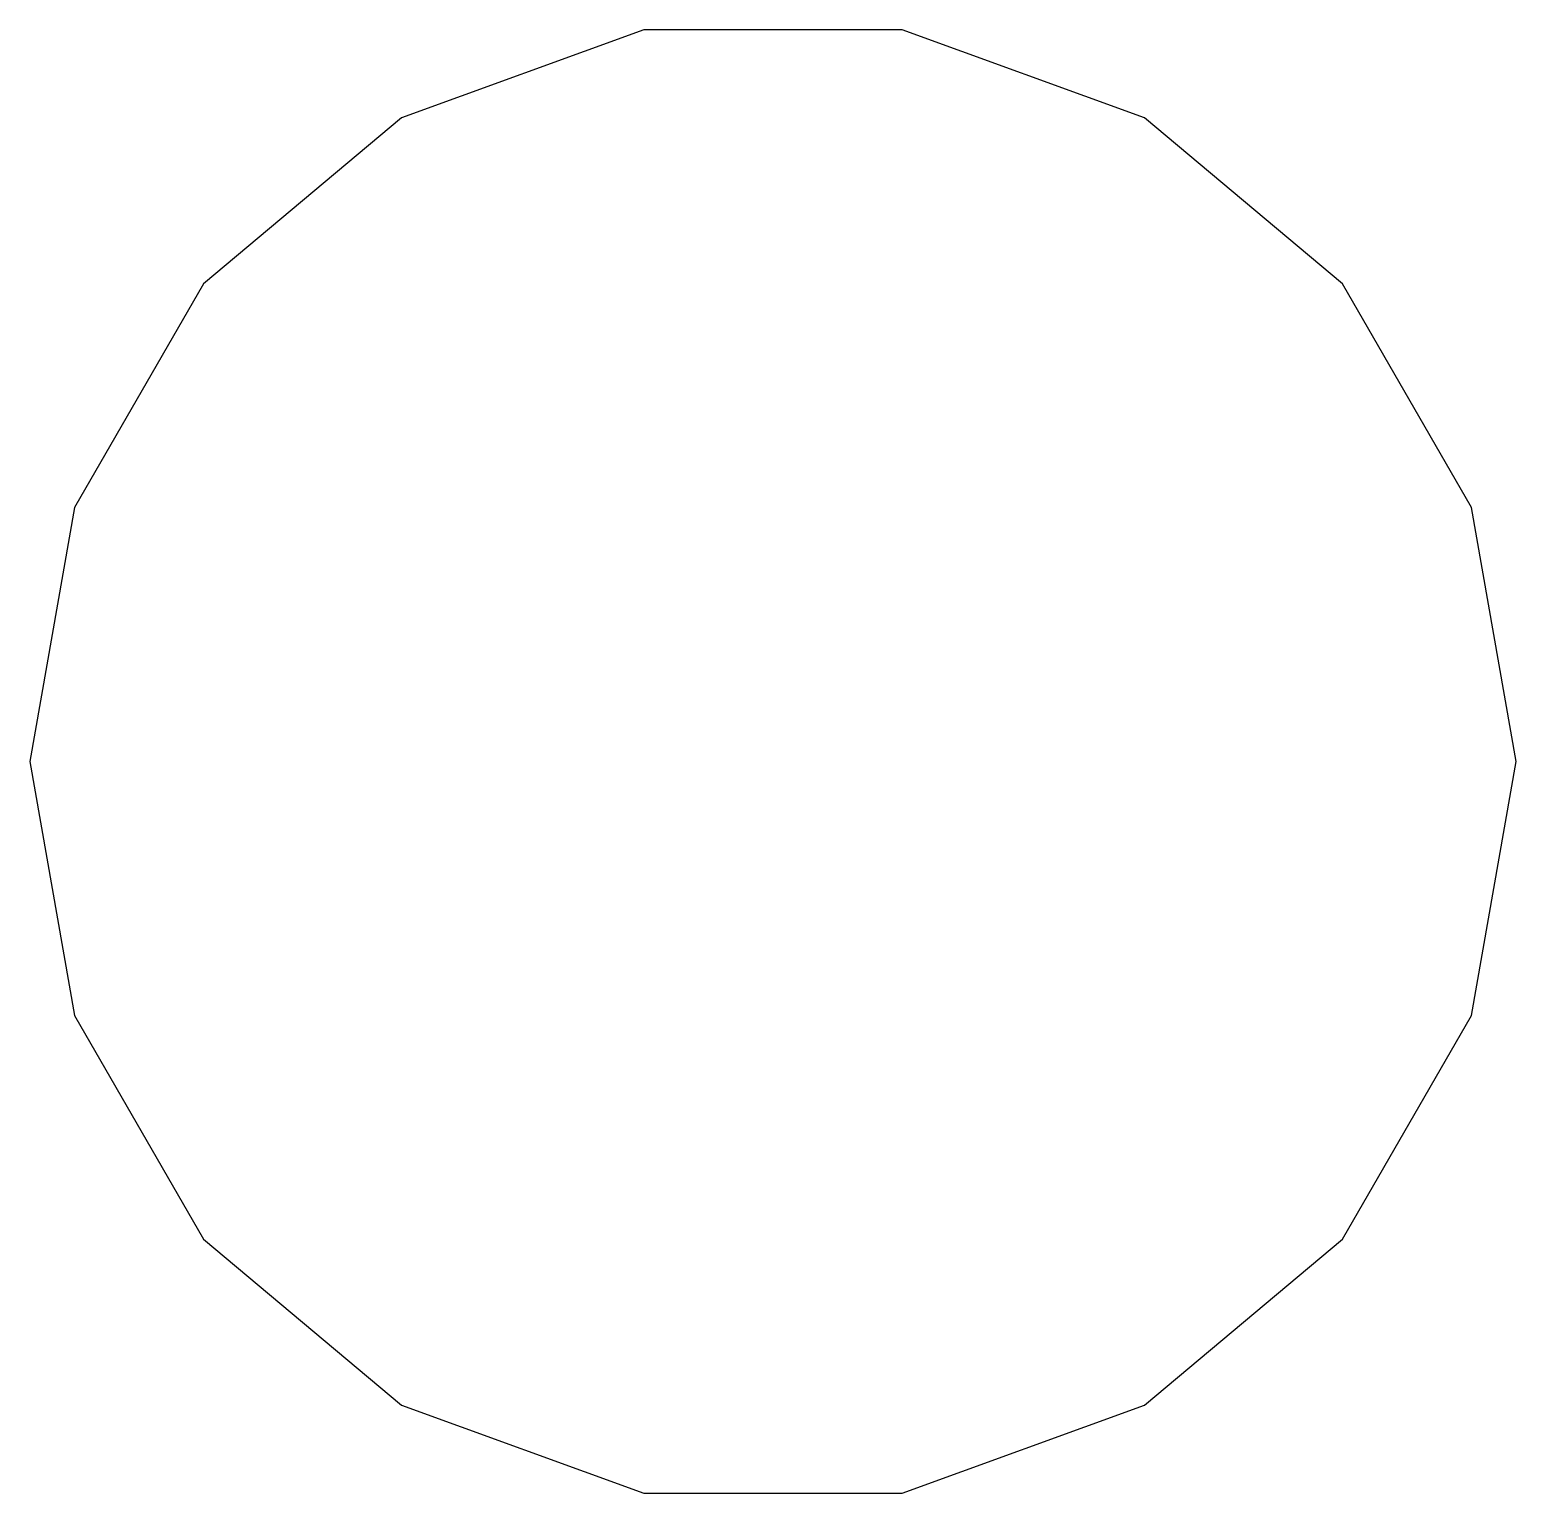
# Model space of a CAD drawing. Header units: metres. Extents: x -30.4 to 30.4, y -25.9 to 25.9.
# Drawn here: x -30.375 to -27.625, y 23.146 to 25.854 of the extents above.
import ezdxf

# ---------------------------------------------------------------- set-up
doc = ezdxf.new("R2010")
doc.units = ezdxf.units.M

msp = doc.modelspace()

# ---------------------------------------------------------------- linework, layer by layer
for p, q in [((-29.2388, 25.8541), (-29.6875, 25.6908)), ((-28.7612, 25.8541), (-29.2388, 25.8541)), ((-28.3125, 25.6908), (-28.7612, 25.8541)), ((-29.6875, 25.6908), (-30.0533, 25.3838)), ((-27.9467, 25.3838), (-28.3125, 25.6908)), ((-30.0533, 25.3838), (-30.2921, 24.9703)), ((-27.7079, 24.9703), (-27.9467, 25.3838)), ((-30.2921, 24.9703), (-30.375, 24.5)), ((-27.625, 24.5), (-27.7079, 24.9703)), ((-30.375, 24.5), (-30.2921, 24.0297)), ((-27.7079, 24.0297), (-27.625, 24.5)), ((-30.2921, 24.0297), (-30.0533, 23.6162)), ((-27.9467, 23.6162), (-27.7079, 24.0297)), ((-30.0533, 23.6162), (-29.6875, 23.3092)), ((-28.3125, 23.3092), (-27.9467, 23.6162)), ((-29.6875, 23.3092), (-29.2388, 23.1459)), ((-28.7612, 23.1459), (-28.3125, 23.3092)), ((-29.2388, 23.1459), (-28.7612, 23.1459))]:
    msp.add_line(p, q)

doc.saveas('drawing.dxf')
